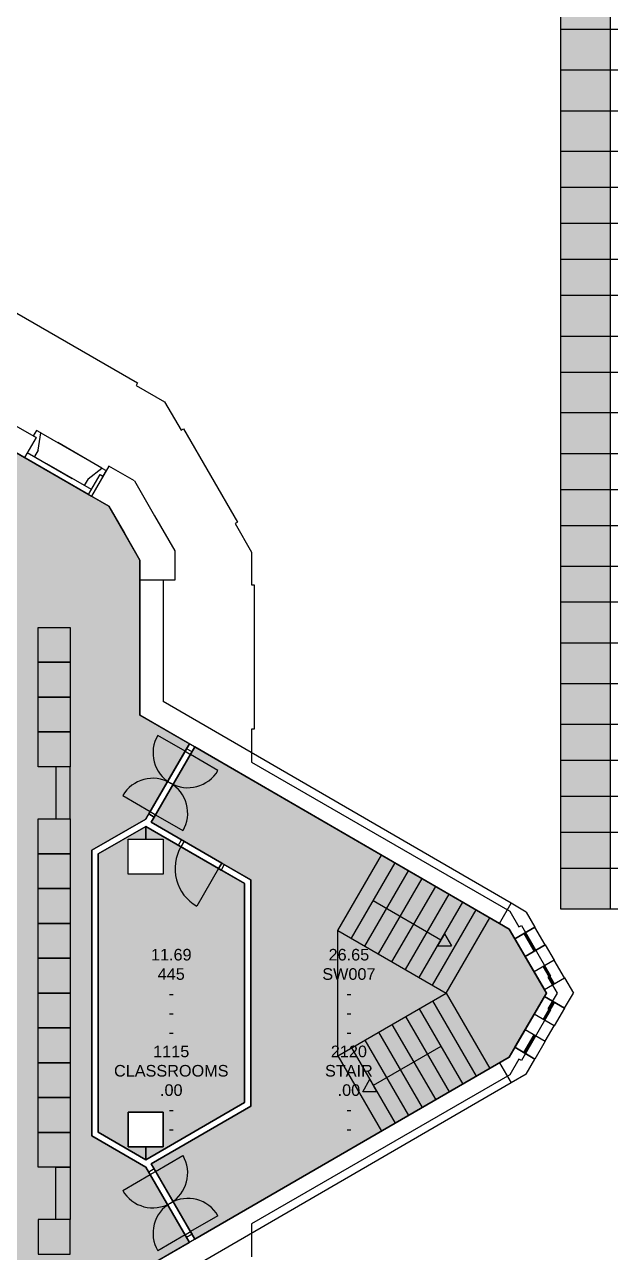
# Model space of a CAD drawing. Header units: inches. Extents: x 613227 to 772276, y -183327 to -97364.
# Drawn here: x 732627 to 742716, y -138497 to -117337 of the extents above; entities that cross this region are included whole.
import ezdxf

# ---------------------------------------------------------------- set-up
doc = ezdxf.new("R2010")
doc.units = ezdxf.units.IN
doc.header["$MEASUREMENT"] = 0
for name, color, linetype in [('DR', 8, 'Continuous'), ('GROS$', 1, 'Continuous'), ('HL-TMP', 7, 'Continuous'), ('RM$', 5, 'Continuous'), ('RM$TXT', 5, 'Continuous'), ('SHOPFITTING', 4, 'Continuous'), ('WA_EXT', 7, 'Continuous'), ('WN', 4, 'Continuous')]:
    doc.layers.add(name, color=color, linetype=linetype)
doc.styles.get("Standard").update_dxf_attribs({"font": 'arial.ttf'})

# ---------------------------------------------------------------- blocks, each defined once
blk = doc.blocks.new('*T4')
at = {"layer": 'HL-TMP', "color": 0, "linetype": 'ByBlock', "lineweight": -2, "transparency": 16777216}
for p, q in [((0, 0), (30419, 0)), ((0, 0), (0, -25967)), ((30419, 0), (30419, -25967)), ((0, -711), (30419, -711)), ((853, -711), (853, -25967)), ((5425, -711), (5425, -25967)), ((9083, -711), (9083, -25967)), ((21885, -711), (21885, -25967)), ((26152, -711), (26152, -25967)), ((0, -1416), (30419, -1416)), ((0, -2115), (30419, -2115)), ((0, -2735), (30419, -2735)), ((0, -3355), (30419, -3355)), ((0, -4055), (30419, -4055)), ((0, -4675), (30419, -4675)), ((0, -5295), (30419, -5295)), ((0, -5994), (30419, -5994)), ((0, -6689), (30419, -6689)), ((0, -7388), (30419, -7388)), ((0, -8088), (30419, -8088)), ((0, -8782), (30419, -8782)), ((0, -9402), (30419, -9402)), ((0, -10106), (30419, -10106)), ((0, -10811), (30419, -10811)), ((0, -11510), (30419, -11510)), ((0, -12214), (30419, -12214)), ((0, -12914), (30419, -12914)), ((0, -13534), (30419, -13534)), ((0, -14154), (30419, -14154)), ((0, -14774), (30419, -14774)), ((0, -15394), (30419, -15394)), ((0, -16098), (30419, -16098)), ((0, -16718), (30419, -16718)), ((0, -17418), (30419, -17418)), ((0, -18122), (30419, -18122)), ((0, -18742), (30419, -18742)), ((0, -19362), (30419, -19362)), ((0, -20061), (30419, -20061)), ((0, -20678), (30419, -20678)), ((0, -21382), (30419, -21382)), ((0, -22086), (30419, -22086)), ((0, -22786), (30419, -22786)), ((0, -23406), (30419, -23406)), ((0, -24026), (30419, -24026)), ((0, -24646), (30419, -24646)), ((0, -25268), (30419, -25268)), ((0, -25967), (30419, -25967))]:
    blk.add_line(p, q, dxfattribs=at)
at = {"layer": 'HL-TMP', "color": 251, "true_color": 0x666666, "transparency": 16777216}
for points in [[(0, -1416), (0, -2115), (853, -1416), (853, -2115)], [(0, -20678), (0, -21382), (853, -20678), (853, -21382)], [(0, -21382), (0, -22086), (853, -21382), (853, -22086)], [(0, -22086), (0, -22786), (853, -22086), (853, -22786)]]:
    blk.add_solid(points, dxfattribs=at)
at = {"layer": 'HL-TMP', "color": 213, "true_color": 0xcc66ec, "transparency": 16777216}
blk.add_solid([(0, -2115), (0, -2735), (853, -2115), (853, -2735)], dxfattribs=at)
at = {"layer": 'HL-TMP', "color": 71, "true_color": 0xccff99, "transparency": 16777216}
blk.add_solid([(0, -2735), (0, -3355), (853, -2735), (853, -3355)], dxfattribs=at)
at = {"layer": 'HL-TMP', "color": 2, "true_color": 0xffff00, "transparency": 16777216}
blk.add_solid([(0, -3355), (0, -4055), (853, -3355), (853, -4055)], dxfattribs=at)
at = {"layer": 'HL-TMP', "color": 7, "transparency": 16777216}
for points in [[(0, -4055), (0, -4675), (853, -4055), (853, -4675)], [(0, -14774), (0, -15394), (853, -14774), (853, -15394)], [(0, -15394), (0, -16098), (853, -15394), (853, -16098)], [(0, -16098), (0, -16718), (853, -16098), (853, -16718)], [(0, -16718), (0, -17418), (853, -16718), (853, -17418)], [(0, -25268), (0, -25967), (853, -25268), (853, -25967)]]:
    blk.add_solid(points, dxfattribs=at)
at = {"layer": 'HL-TMP', "color": 40, "true_color": 0xffcc00, "transparency": 16777216}
blk.add_solid([(0, -4675), (0, -5295), (853, -4675), (853, -5295)], dxfattribs=at)
at = {"layer": 'HL-TMP', "color": 15, "true_color": 0x993340, "transparency": 16777216}
blk.add_solid([(0, -5295), (0, -5994), (853, -5295), (853, -5994)], dxfattribs=at)
at = {"layer": 'HL-TMP', "color": 230, "true_color": 0xff3366, "transparency": 16777216}
blk.add_solid([(0, -5994), (0, -6689), (853, -5994), (853, -6689)], dxfattribs=at)
at = {"layer": 'HL-TMP', "color": 53, "true_color": 0xcccc66, "transparency": 16777216}
blk.add_solid([(0, -6689), (0, -7388), (853, -6689), (853, -7388)], dxfattribs=at)
at = {"layer": 'HL-TMP', "color": 25, "true_color": 0x996633, "transparency": 16777216}
blk.add_solid([(0, -7388), (0, -8088), (853, -7388), (853, -8088)], dxfattribs=at)
at = {"layer": 'HL-TMP', "color": 30, "true_color": 0xff9900, "transparency": 16777216}
blk.add_solid([(0, -8088), (0, -8782), (853, -8088), (853, -8782)], dxfattribs=at)
at = {"layer": 'HL-TMP', "color": 112, "true_color": 0x00cc66, "transparency": 16777216}
blk.add_solid([(0, -8782), (0, -9402), (853, -8782), (853, -9402)], dxfattribs=at)
at = {"layer": 'HL-TMP', "color": 30, "true_color": 0xff6633, "transparency": 16777216}
blk.add_solid([(0, -9402), (0, -10106), (853, -9402), (853, -10106)], dxfattribs=at)
at = {"layer": 'HL-TMP', "color": 4, "true_color": 0x00fffc, "transparency": 16777216}
blk.add_solid([(0, -10106), (0, -10811), (853, -10106), (853, -10811)], dxfattribs=at)
at = {"layer": 'HL-TMP', "color": 52, "true_color": 0xcccc20, "transparency": 16777216}
blk.add_solid([(0, -10811), (0, -11510), (853, -10811), (853, -11510)], dxfattribs=at)
at = {"layer": 'HL-TMP', "color": 223, "true_color": 0xcc33b9, "transparency": 16777216}
blk.add_solid([(0, -11510), (0, -12214), (853, -11510), (853, -12214)], dxfattribs=at)
at = {"layer": 'HL-TMP', "color": 13, "true_color": 0xcc6663, "transparency": 16777216}
blk.add_solid([(0, -12214), (0, -12914), (853, -12214), (853, -12914)], dxfattribs=at)
at = {"layer": 'HL-TMP', "color": 233, "true_color": 0xcc66a3, "transparency": 16777216}
blk.add_solid([(0, -12914), (0, -13534), (853, -12914), (853, -13534)], dxfattribs=at)
at = {"layer": 'HL-TMP', "color": 243, "true_color": 0xcc6673, "transparency": 16777216}
blk.add_solid([(0, -13534), (0, -14154), (853, -13534), (853, -14154)], dxfattribs=at)
at = {"layer": 'HL-TMP', "color": 73, "true_color": 0x99cd66, "transparency": 16777216}
blk.add_solid([(0, -14154), (0, -14774), (853, -14154), (853, -14774)], dxfattribs=at)
at = {"layer": 'HL-TMP', "color": 253, "true_color": 0x99cea6, "transparency": 16777216}
blk.add_solid([(0, -17418), (0, -18122), (853, -17418), (853, -18122)], dxfattribs=at)
at = {"layer": 'HL-TMP', "color": 151, "true_color": 0x99cee6, "transparency": 16777216}
blk.add_solid([(0, -18122), (0, -18742), (853, -18122), (853, -18742)], dxfattribs=at)
at = {"layer": 'HL-TMP', "color": 140, "true_color": 0x00ccff, "transparency": 16777216}
blk.add_solid([(0, -18742), (0, -19362), (853, -18742), (853, -19362)], dxfattribs=at)
at = {"layer": 'HL-TMP', "color": 250, "true_color": 0x333333, "transparency": 16777216}
blk.add_solid([(0, -19362), (0, -20061), (853, -19362), (853, -20061)], dxfattribs=at)
at = {"layer": 'HL-TMP', "color": 254, "true_color": 0xcccccc, "transparency": 16777216}
blk.add_solid([(0, -20061), (0, -20678), (853, -20061), (853, -20678)], dxfattribs=at)
at = {"layer": 'HL-TMP', "color": 226, "true_color": 0x670359, "transparency": 16777216}
blk.add_solid([(0, -22786), (0, -23406), (853, -22786), (853, -23406)], dxfattribs=at)
at = {"layer": 'HL-TMP', "color": 93, "true_color": 0x66cd4f, "transparency": 16777216}
blk.add_solid([(0, -23406), (0, -24026), (853, -23406), (853, -24026)], dxfattribs=at)
at = {"layer": 'HL-TMP', "color": 93, "true_color": 0x66cf4f, "transparency": 16777216}
blk.add_solid([(0, -24026), (0, -24646), (853, -24026), (853, -24646)], dxfattribs=at)
at = {"layer": 'HL-TMP', "color": 133, "true_color": 0x66cfcf, "transparency": 16777216}
blk.add_solid([(0, -24646), (0, -25268), (853, -24646), (853, -25268)], dxfattribs=at)
at = {"layer": 'HL-TMP', "color": 0, "transparency": 16777216}
for s, insert, char_height, width, attachment_point in [('Legend', (15210, -356), 304.8, 30418.92, 5), ('Room Category', (3139, -1063), 304.8, 3962.4, 5), ('Room Type', (7254, -1063), 304.8, 3048, 5), ('Description', (15484, -1063), 304.8, 12192, 5), ('Count', (24018, -1063), 304.8, 3657.6, 5), ('Room Area m²', (28285, -1063), 304.8, 3657.6, 5), ('1050', (1158, -1765), 304.8, 3962.4, 4), ('INACTIVE', (5730, -1765), 304.8, 3048, 4), ('Inactive Space', (9388, -1765), 304.8, 12192, 4), ('2', (25847, -1765), 305, 3657.6, 6), ('26.19', (30114, -1765), 304.8, 3657.6, 6), ('1110', (1158, -2425), 304.8, 3962.4, 4), ('LECTURE', (5730, -2425), 304.8, 3048, 4), ('Lecture Hall', (9388, -2425), 304.8, 12192, 4), ('1', (25847, -2425), 305, 3657.6, 6), ('308.70', (30114, -2425), 304.8, 3657.6, 6), ('1115', (1158, -3045), 304.8, 3962.4, 4), ('CLASSROOMS', (5730, -3045), 304.8, 3048, 4), ('Classroom Service', (9388, -3045), 304.8, 12192, 4), ('2', (25847, -3045), 305, 3657.6, 6), ('19.15', (30114, -3045), 304.8, 3657.6, 6), ('1310', (1158, -3705), 304.8, 3962.4, 4), ('OFFICE', (5730, -3705), 304.8, 3048, 4), ('Office Space', (9388, -3705), 304.8, 12192, 4), ('53', (25847, -3705), 304.8, 3657.6, 6), ('1,028.33', (30114, -3705), 304.8, 3657.6, 6), ('1310', (1158, -4365), 304.8, 3962.4, 4), ('PG OFFICE', (5730, -4365), 304.8, 3048, 4), ('POST GRADUATE OFFICE', (9388, -4365), 304.8, 12192, 4), ('2', (25847, -4365), 305, 3657.6, 6), ('43.62', (30114, -4365), 304.8, 3657.6, 6), ('1315', (1158, -4985), 304.8, 3962.4, 4), ('BD ROOM', (5730, -4985), 304.8, 3048, 4), ('Boardroom', (9388, -4985), 304.8, 12192, 4), ('5', (25847, -4985), 305, 3657.6, 6), ('123.22', (30114, -4985), 304.8, 3657.6, 6), ('1315', (1158, -5645), 304.8, 3962.4, 4), ('FILING', (5730, -5645), 304.8, 3048, 4), ('Filing Room', (9388, -5645), 304.8, 12192, 4), ('3', (25847, -5645), 305, 3657.6, 6), ('67.49', (30114, -5645), 304.8, 3657.6, 6), ('Departmental Kitchens', (9388, -6342), 304.8, 12192, 4), ('1315', (1158, -6342), 304.8, 3962.4, 4), ('KITCHEN', (5730, -6342), 304.8, 3048, 4), ('7', (25847, -6342), 305, 3657.6, 6), ('108.74', (30114, -6342), 304.8, 3657.6, 6), ('1315', (1158, -7038), 304.8, 3962.4, 4), ('MEETING RM', (5730, -7038), 304.8, 3048, 4), ('Meeting Room', (9388, -7038), 304.8, 12192, 4), ('1', (25847, -7038), 305, 3657.6, 6), ('13.23', (30114, -7038), 304.8, 3657.6, 6), ('1315', (1158, -7738), 304.8, 3962.4, 4), ('OFFICESERV', (5730, -7738), 304.8, 3048, 4), ('Office Service Space', (9388, -7738), 304.8, 12192, 4), ('1', (25847, -7738), 305, 3657.6, 6), ('4.88', (30114, -7738), 304.8, 3657.6, 6), ('Reception Areas', (9388, -8435), 304.8, 12192, 4), ('1315', (1158, -8435), 304.8, 3962.4, 4), ('RECEPTION', (5730, -8435), 304.8, 3048, 4), ('3', (25847, -8435), 305, 3657.6, 6), ('127.62', (30114, -8435), 304.8, 3657.6, 6), ('1315', (1158, -9092), 304.8, 3962.4, 4), ('STAFFRM', (5730, -9092), 304.8, 3048, 4), ('Staff Room', (9388, -9092), 304.8, 12192, 4), ('1', (25847, -9092), 305, 3657.6, 6), ('13.21', (30114, -9092), 304.8, 3657.6, 6), ('1315', (1158, -9754), 304.8, 3962.4, 4), ('STORAGE', (5730, -9754), 304.8, 3048, 4), ('Departmental Storage', (9388, -9754), 304.8, 12192, 4), ('8', (25847, -9754), 305, 3657.6, 6), ('82.37', (30114, -9754), 304.8, 3657.6, 6), ('1590', (1158, -10458), 304.8, 3962.4, 4), ('OTHER', (5730, -10458), 304.8, 3048, 4), ('Other (All Purpose) Areas', (9388, -10458), 304.8, 12192, 4), ('1', (25847, -10458), 305, 3657.6, 6), ('81.59', (30114, -10458), 304.8, 3657.6, 6), ('1630', (1158, -11160), 304.8, 3962.4, 4), ('FOODFAC', (5730, -11160), 304.8, 3048, 4), ('Food Facilitiy Areas', (9388, -11160), 304.8, 12192, 4), ('117.32', (30114, -11160), 304.8, 3657.6, 6), ('1', (25847, -11160), 305, 3657.6, 6), ('1635', (1158, -11862), 304.8, 3962.4, 4), ('FOODSERV', (5730, -11862), 304.8, 3048, 4), ('Food Facalty Service Areas', (9388, -11862), 304.8, 12192, 4), ('3', (25847, -11862), 305, 3657.6, 6), ('29.75', (30114, -11862), 304.8, 3657.6, 6), ('1710', (1158, -12564), 304.8, 3962.4, 4), ('CENTCOMP', (5730, -12564), 304.8, 3048, 4), ('Central Computer Areas', (9388, -12564), 304.8, 12192, 4), ('6', (25847, -12564), 305, 3657.6, 6), ('60.51', (30114, -12564), 304.8, 3657.6, 6), ('1710', (1158, -13224), 304.8, 3962.4, 4), ('NETWORK', (5730, -13224), 304.8, 3048, 4), ('Network Room', (9388, -13224), 304.8, 12192, 4), ('1', (25847, -13224), 305, 3657.6, 6), ('26.88', (30114, -13224), 304.8, 3657.6, 6), ('1919', (1158, -13844), 304.8, 3962.4, 4), ('DISABLED', (5730, -13844), 304.8, 3048, 4), ('Disabled Ablutions', (9388, -13844), 304.8, 12192, 4), ('1', (25847, -13844), 305, 3657.6, 6), ('3.32', (30114, -13844), 304.8, 3657.6, 6), ('2110', (1158, -14464), 304.8, 3962.4, 4), ('DUCT', (5730, -14464), 304.8, 3048, 4), ('Service Duct', (9388, -14464), 304.8, 12192, 4), ('3', (25847, -14464), 305, 3657.6, 6), ('4.99', (30114, -14464), 304.8, 3657.6, 6), ('2110', (1158, -15084), 304.8, 3962.4, 4), ('GENTS WC', (5730, -15084), 304.8, 3048, 4), ('Gents Toilet', (9388, -15084), 304.8, 12192, 4), ('6', (25847, -15084), 305, 3657.6, 6), ('7.32', (30114, -15084), 304.8, 3657.6, 6), ('2110', (1158, -15746), 304.8, 3962.4, 4), ('GENTSLOBBY', (5730, -15746), 304.8, 3048, 4), ('Gents Toilet Lobby', (9388, -15746), 304.8, 12192, 4), ('3', (25847, -15746), 305, 3657.6, 6), ('20.76', (30114, -15746), 304.8, 3657.6, 6), ('2110', (1158, -16408), 304.8, 3962.4, 4), ('LADIES WC', (5730, -16408), 304.8, 3048, 4), ('Ladies Toilet', (9388, -16408), 304.8, 12192, 4), ('8', (25847, -16408), 305, 3657.6, 6), ('9.68', (30114, -16408), 304.8, 3657.6, 6), ('2110', (1158, -17068), 304.8, 3962.4, 4), ('LADY LOBBY', (5730, -17068), 304.8, 3048, 4), ('Ladies Toilet Lobby', (9388, -17068), 304.8, 12192, 4), ('4', (25847, -17068), 305, 3657.6, 6), ('32.92', (30114, -17068), 304.8, 3657.6, 6), ('2110', (1158, -17770), 304.8, 3962.4, 4), ('STORE', (5730, -17770), 304.8, 3048, 4), ('Storage Space', (9388, -17770), 304.8, 12192, 4), ('13', (25847, -17770), 304.8, 3657.6, 6), ('34.43', (30114, -17770), 304.8, 3657.6, 6), ('2110', (1158, -18432), 304.8, 3962.4, 4), ('TOILET', (5730, -18432), 304.8, 3048, 4), ('All Toilet Areas', (9388, -18432), 304.8, 12192, 4), ('1', (25847, -18432), 305, 3657.6, 6), ('4.91', (30114, -18432), 304.8, 3657.6, 6), ('2110', (1158, -19052), 304.8, 3962.4, 4), ('UNISEX WC', (5730, -19052), 304.8, 3048, 4), ('Unisex Toilet', (9388, -19052), 304.8, 12192, 4), ('1', (25847, -19052), 305, 3657.6, 6), ('5.43', (30114, -19052), 304.8, 3657.6, 6), ('2120', (1158, -19712), 304.8, 3962.4, 4), ('FOYER', (5730, -19712), 304.8, 3048, 4), ('Foyer Entrance Hallway', (9388, -19712), 304.8, 12192, 4), ('13', (25847, -19712), 304.8, 3657.6, 6), ('3,063.44', (30114, -19712), 304.8, 3657.6, 6), ('2120', (1158, -20370), 304.8, 3962.4, 4), ('LIFT', (5730, -20370), 304.8, 3048, 4), ('Elevator Areas', (9388, -20370), 304.8, 12192, 4), ('10', (25847, -20370), 304.8, 3657.6, 6), ('73.61', (30114, -20370), 304.8, 3657.6, 6), ('2120', (1158, -21030), 304.8, 3962.4, 4), ('LOBBY', (5730, -21030), 304.8, 3048, 4), ('Lobby/Waiting Area', (9388, -21030), 304.8, 12192, 4), ('3', (25847, -21030), 305, 3657.6, 6), ('160.03', (30114, -21030), 304.8, 3657.6, 6), ('2120', (1158, -21734), 304.8, 3962.4, 4), ('PASSAGE', (5730, -21734), 304.8, 3048, 4), ('Primary Circulation', (9388, -21734), 304.8, 12192, 4), ('23', (25847, -21734), 304.8, 3657.6, 6), ('989.87', (30114, -21734), 304.8, 3657.6, 6), ('2120', (1158, -22436), 304.8, 3962.4, 4), ('STAIR', (5730, -22436), 304.8, 3048, 4), ('All Staircases - General Use, Escape ect', (9388, -22436), 304.8, 12192, 4), ('9', (25847, -22436), 305, 3657.6, 6), ('179.46', (30114, -22436), 304.8, 3657.6, 6), ('2120', (1158, -23096), 304.8, 3962.4, 4), ('YARD', (5730, -23096), 304.8, 3048, 4), ('Court Yard Areas', (9388, -23096), 304.8, 12192, 4), ('1', (25847, -23096), 305, 3657.6, 6), ('184.73', (30114, -23096), 304.8, 3657.6, 6), ('2130', (1158, -23716), 304.8, 3962.4, 4), ('DUCT', (5730, -23716), 304.8, 3048, 4), ('Duct Areas', (9388, -23716), 304.8, 12192, 4), ('7', (25847, -23716), 305, 3657.6, 6), ('12.77', (30114, -23716), 304.8, 3657.6, 6), ('2130', (1158, -24336), 304.8, 3962.4, 4), ('UNKNOWN', (5730, -24336), 304.8, 3048, 4), ('Unknown', (9388, -24336), 304.8, 12192, 4), ('3', (25847, -24336), 305, 3657.6, 6), ('4.46', (30114, -24336), 304.8, 3657.6, 6), ('2130', (1158, -24957), 304.8, 3962.4, 4), ('VOID', (5730, -24957), 304.8, 3048, 4), ('Void & Volume Areas', (9388, -24957), 304.8, 12192, 4), ('10', (25847, -24957), 304.8, 3657.6, 6), ('64.06', (30114, -24957), 304.8, 3657.6, 6), ('Unassigned', (1158, -25618), 304.8, 3962.4, 4), ('Unassigned', (5730, -25618), 304.8, 3048, 4), ('Unassigned', (9388, -25618), 304.8, 12192, 4), ('0', (25847, -25618), 305, 3657.6, 6), ('.00', (30114, -25618), 304.8, 3657.6, 6)]:
    blk.add_mtext(s, dxfattribs=dict(at, insert=insert, char_height=char_height, width=width, attachment_point=attachment_point))

msp = doc.modelspace()

# ---------------------------------------------------------------- hatches: boundary and pattern name
at = {"layer": 'HL-TMP', "true_color": 0x666666}
h = msp.add_hatch(color=251, dxfattribs=at)
h.paths.add_polyline_path([(618953, -159572), (614613, -159572), (614613, -159727), (614413, -159727), (614413, -162327), (618953, -162327)], flags=0)
h.paths.add_polyline_path([(618953, -163042), (618953, -162437), (614613, -162437), (614613, -162727), (614413, -162727), (614413, -165327), (614613, -165327), (614613, -165477), (618953, -165477)], flags=0)
h.paths.add_polyline_path([(656583, -169237), (653423, -169237), (653423, -175182), (656583, -175182)], flags=0)
h.paths.add_polyline_path([(668203, -169237), (665043, -169237), (665043, -175167), (668203, -175167)], flags=0)
h.paths.add_polyline_path([(693613, -162727), (693588, -162727), (692013, -162727), (686513, -162727), (686513, -164709), (686679, -165109), (687481, -165911), (687881, -166077), (692246, -166077), (692646, -165911), (693448, -165109), (693613, -164709)], flags=0)
h.paths.add_polyline_path([(693613, -128844), (693448, -128444), (692646, -127642), (692246, -127477), (687881, -127477), (687481, -127642), (686679, -128444), (686513, -128844), (686513, -130827), (688113, -130827), (693613, -130827)], flags=0)
h.paths.add_polyline_path([(635113, -128844), (634948, -128444), (634146, -127642), (633746, -127477), (629381, -127477), (628981, -127642), (628179, -128444), (628013, -128844), (628013, -131227), (629613, -131227), (629613, -130827), (635113, -130827)], flags=0)
h.paths.add_polyline_path([(635113, -162727), (628013, -162727), (628013, -164709), (628179, -165109), (628981, -165911), (629381, -166077), (633746, -166077), (634146, -165911), (634948, -165109), (635113, -164709)], flags=0)
h.paths.add_polyline_path([(740972, -132923), (735561, -129785), (734859, -130996), (734809, -131083), (736023, -131787), (736523, -132077), (736523, -135976), (734809, -136970), (735561, -138268), (740972, -135130), (741615, -134027)], flags=0)
h.paths.add_polyline_path([(658824, -136477), (654813, -137161), (654813, -140092), (659213, -140842), (659213, -139444), (656263, -138941), (656263, -138312), (659056, -137836)], flags=0)
h.paths.add_polyline_path([(666813, -137161), (662413, -136411), (662413, -137810), (665363, -138312), (665363, -138941), (662571, -139417), (662803, -140776), (666813, -140092)], flags=0)
h.paths.add_polyline_path([(640413, -141482), (644138, -141482), (644138, -141572), (644166, -141572), (644166, -144572), (646907, -144572), (646913, -144572), (646913, -144727), (647168, -144727), (647168, -147327), (646913, -147327), (646913, -147727), (647168, -147727), (647168, -150327), (646913, -150327), (646913, -150727), (647168, -150727), (647168, -153327), (646913, -153327), (646913, -153727), (647168, -153727), (647168, -156327), (646913, -156327), (646913, -156727), (647168, -156727), (647168, -159327), (646913, -159327), (646913, -159505), (642568, -159505), (642568, -159482), (640413, -159482)], flags=0)
h.paths.add_polyline_path([(674403, -125327), (674013, -125327), (674013, -124727), (674403, -124727), (674403, -122957), (670488, -122957), (670488, -131117), (674113, -131117), (674113, -130627), (674403, -130627)], flags=0)
h.paths.add_polyline_path([(662163, -169237), (659463, -169237), (659463, -171467), (659463, -174067), (659463, -175362), (662163, -175362), (662163, -172667)], flags=0)
h.paths.add_polyline_path([(680278, -118618), (680278, -117552), (680278, -116512), (680163, -116512), (679078, -116512), (679078, -120468), (680278, -120468)], flags=0)
h.paths.add_polyline_path([(696853, -126582), (695613, -126582), (695613, -126727), (695314, -126727), (695314, -129327), (695613, -129327), (695613, -129727), (695368, -129727), (695368, -130827), (695613, -130827), (695613, -131117), (698403, -131117), (698403, -129007), (696853, -129007)], flags=0)
h.paths.add_polyline_path([(626288, -131227), (623013, -131227), (621563, -131227), (621563, -130277), (621563, -129174), (621563, -127903), (621563, -124892), (621563, -121892), (621563, -118892), (621563, -117472), (621613, -117472), (621613, -112892), (621613, -109042), (621613, -107082), (619013, -107082), (619013, -107377), (619013, -109892), (619013, -117472), (619063, -117472), (619063, -130857), (619063, -131082), (614413, -131082), (614413, -132327), (614613, -132327), (614613, -135327), (626288, -135327)], flags=0)
h.paths.add_polyline_path([(635288, -131227), (635113, -131227), (629613, -131227), (628013, -131227), (627613, -131227), (626338, -131227), (626338, -135327), (626613, -135327), (626613, -135677), (627613, -135677), (627613, -135327), (628013, -135327), (628013, -135617), (631263, -135617), (631263, -135327), (631863, -135327), (631863, -135617), (632475, -135617), (635113, -135617), (635113, -135327), (635288, -135327)], flags=0)
h.paths.add_polyline_path([(686288, -131227), (686113, -131227), (685013, -131227), (680278, -131227), (680278, -131227), (679078, -131227), (672063, -131227), (663758, -131227), (657868, -131227), (654868, -131227), (647113, -131227), (647113, -125327), (647013, -125327), (647013, -124727), (647113, -124727), (647113, -119327), (647013, -119327), (647013, -118727), (647113, -118727), (647113, -114727), (638513, -114727), (638513, -116112), (637413, -116112), (637013, -116112), (637013, -131227), (636613, -131227), (635513, -131227), (635338, -131227), (635338, -135327), (637213, -135327), (637213, -135425), (644984, -135425), (644984, -141482), (645438, -141482), (645438, -141572), (644256, -141572), (644256, -144392), (644256, -144482), (646913, -144482), (646913, -144327), (647513, -144327), (647513, -141727), (646913, -141727), (646913, -141327), (647513, -141327), (647513, -138727), (646913, -138727), (646913, -138327), (647513, -138327), (647513, -135727), (646913, -135727), (646913, -135327), (647113, -135327), (647113, -135127), (647513, -135127), (647513, -135727), (650113, -135727), (650113, -135127), (650513, -135127), (650513, -135727), (653113, -135727), (653113, -135127), (653513, -135127), (653513, -135377), (653691, -135377), (653841, -135612), (655784, -135612), (655934, -135377), (656113, -135377), (656113, -135127), (656513, -135127), (656513, -135377), (656691, -135377), (656841, -135612), (658784, -135612), (658934, -135377), (659113, -135377), (659113, -135127), (659513, -135127), (662113, -135127), (662513, -135127), (662513, -135377), (662693, -135377), (662843, -135612), (664786, -135612), (664936, -135377), (665113, -135377), (665113, -135127), (665513, -135127), (665513, -135377), (665693, -135377), (665843, -135612), (667786, -135612), (667936, -135377), (668113, -135377), (668113, -135127), (674113, -135127), (674513, -135127), (674513, -135327), (674713, -135327), (674713, -138472), (677373, -138472), (678218, -138472), (678218, -135327), (686288, -135327)], flags=0)
h.paths.add_polyline_path([(680278, -120751), (680278, -120558), (679078, -120558), (679078, -120577), (678478, -120577), (678478, -124077), (679078, -124077), (679078, -128624), (679078, -128624), (679078, -131227), (680278, -131227), (680278, -130627), (680278, -124852)], flags=0)
h.paths.add_polyline_path([(707258, -132727), (707013, -132727), (707013, -132582), (702513, -132582), (702513, -131227), (700013, -131227), (699903, -131227), (695613, -131227), (695013, -131227), (693613, -131227), (692013, -131227), (688113, -131227), (686338, -131227), (686338, -135327), (686513, -135327), (686513, -135617), (689763, -135617), (689763, -135327), (690363, -135327), (690363, -135617), (692575, -135617), (693613, -135617), (693613, -135327), (694013, -135327), (694013, -135472), (695013, -135472), (695013, -135327), (700013, -135327), (705313, -135327), (707013, -135327), (707013, -134877), (707258, -134877)], flags=0)
h.paths.add_polyline_path([(702513, -109892), (702513, -107082), (702066, -107082), (700013, -107082), (700013, -108692), (700013, -111692), (700013, -114692), (700013, -117692), (700013, -127053), (700013, -128324), (700013, -129827), (700013, -131117), (702513, -131117), (702513, -130892), (702513, -127892), (702513, -124892), (702513, -121892), (702513, -115892), (702513, -112892)], flags=0)
h.paths.add_polyline_path([(718928, -129981), (718928, -129931), (717566, -129931), (717566, -129981), (717566, -131431), (718928, -131431)], flags=0)
h.paths.add_polyline_path([(718928, -136623), (717566, -136623), (717566, -136673), (717566, -138123), (718928, -138123)], flags=0)
h.paths.add_polyline_path([(702513, -160892), (702513, -142892), (702513, -139862), (702513, -135437), (700013, -135437), (700013, -135962), (700013, -138662), (700013, -144692), (700013, -150692), (700013, -153692), (700013, -156692), (700013, -159727), (694013, -159727), (693878, -159727), (693878, -159799), (693878, -162247), (693878, -162327), (694013, -162327), (700013, -162327), (700013, -166120), (700013, -171472), (700838, -171472), (702513, -171472)], flags=0)
h.paths.add_polyline_path([(684613, -162377), (683693, -162377), (683693, -162747), (683513, -162747), (683513, -162927), (683333, -162927), (683333, -163747), (684613, -163747)], flags=0)
h.paths.add_polyline_path([(678943, -168277), (677963, -168277), (677963, -169112), (678943, -169112)], flags=0)
h.paths.add_polyline_path([(635288, -159727), (635113, -159727), (635113, -159727), (635113, -159727), (633348, -159727), (632731, -159109), (631596, -159109), (631596, -159109), (630396, -159109), (629778, -159727), (629005, -159727), (628143, -159727), (626338, -159727), (626338, -162327), (626663, -162327), (626663, -162327), (628013, -162327), (635288, -162327)], flags=0)
h.paths.add_polyline_path([(627793, -156609), (626613, -156609), (626613, -156727), (626538, -156727), (626538, -158142), (626538, -159327), (627793, -159327)], flags=0)
h.paths.add_polyline_path([(621673, -143201), (621673, -141002), (619043, -141002), (619043, -143560), (619043, -146426), (619043, -148912), (619043, -150597), (619043, -153419), (619553, -153419), (619553, -156077), (619553, -159514), (621673, -159514), (621673, -159482), (621673, -156417), (623127, -156417), (623127, -155517), (622906, -155517), (621673, -155517), (621673, -151520)], flags=0)
h.paths.add_polyline_path([(666535, -176379), (665423, -176379), (665423, -177482), (666534, -177482)], flags=0)
h.paths.add_polyline_path([(693693, -159727), (693588, -159727), (693588, -159552), (691958, -159552), (691958, -159727), (691848, -159727), (691467, -159323), (691155, -158993), (691073, -158907), (689173, -158907), (689053, -158907), (688660, -159323), (688278, -159727), (688168, -159727), (688168, -159552), (686538, -159552), (686538, -159727), (686378, -159727), (686378, -162327), (686538, -162327), (692013, -162327), (692013, -162727), (693588, -162727), (693588, -162327), (693693, -162327)], flags=0)
h.paths.add_polyline_path([(704413, -98927), (704213, -98927), (704213, -97977), (700013, -97977), (700013, -106972), (702066, -106972), (702613, -106972), (702613, -106677), (703013, -106677), (703013, -106977), (704163, -106977), (704163, -106027), (704363, -106027), (704363, -105027), (704213, -105027), (704213, -104427), (704363, -104427), (704363, -100527), (704213, -100527), (704213, -100271), (701692, -100271), (701692, -101804), (702629, -101804), (702629, -101834), (702629, -105027), (701667, -105027), (701667, -100693), (701668, -100246), (704213, -100246), (704213, -99927), (704413, -99927)], flags=0)
h.paths.add_polyline_path([(684413, -145862), (683328, -145862), (683328, -146795), (683328, -146832), (684413, -146832)], flags=0)
h.paths.add_polyline_path([(624323, -155517), (623217, -155517), (623217, -156417), (624323, -156417)], flags=0)
h.paths.add_polyline_path([(659258, -175402), (656803, -175402), (656803, -177067), (656803, -177517), (657653, -177517), (659258, -177517)], flags=0)
h.paths.add_polyline_path([(636713, -153727), (636613, -153727), (636613, -153609), (635333, -153609), (635333, -154629), (635375, -154671), (635375, -155023), (635333, -155023), (635333, -156444), (635973, -156444), (636613, -156444), (636613, -156327), (636713, -156327)], flags=0)
at = {"layer": 'HL-TMP', "true_color": 0xcc66ec}
msp.add_hatch(color=213, dxfattribs=at).paths.add_polyline_path([(733783, -131567), (734713, -131028), (734764, -130941), (735416, -129817), (735466, -129730), (734613, -129236), (734613, -126566), (734078, -125639), (733728, -125436), (725063, -120433), (719698, -129727), (719038, -129727), (719038, -129981), (719038, -131737), (718338, -131737), (718338, -133419), (718338, -136317), (719038, -136317), (719038, -138327), (719698, -138327), (725063, -147620), (725370, -147442), (734078, -142414), (734613, -141488), (734613, -138817), (735466, -138323), (734713, -137025), (733783, -136486)], flags=16)
at = {"layer": 'HL-TMP', "true_color": 0xccff99}
h = msp.add_hatch(color=71, dxfattribs=at)
h.paths.add_polyline_path([(736413, -132141), (735968, -131882), (734713, -131155), (734713, -131377), (735013, -131377), (735013, -131977), (734413, -131977), (734413, -131377), (734713, -131377), (734713, -131155), (733893, -131630), (733893, -136423), (734713, -136898), (734713, -136677), (734413, -136677), (734413, -136077), (735013, -136077), (735013, -136677), (734713, -136677), (734713, -136898), (736413, -135912)], flags=0)
h.paths.add_polyline_path([(718228, -131737), (717595, -131737), (716423, -132419), (716423, -135634), (717595, -136317), (718228, -136317), (718228, -133419)], flags=0)

# ---------------------------------------------------------------- linework, layer by layer
at = {"layer": 'DR', "linetype": 'Continuous'}
for p, q in [((735391, -129860), (734919, -129587)), ((735391, -129860), (734919, -129587)), ((735957, -130189), (735486, -129915)), ((735957, -130189), (735486, -129915)), ((734317, -130625), (734789, -130898)), ((734317, -130625), (734789, -130898)), ((734884, -130953), (735355, -131227)), ((734884, -130953), (735355, -131227)), ((735968, -131882), (735592, -132531)), ((734884, -137100), (735355, -136827)), ((734884, -137100), (735355, -136827)), ((734317, -137429), (734789, -137155)), ((734317, -137429), (734789, -137155)), ((735957, -137865), (735486, -138138)), ((735957, -137865), (735486, -138138)), ((735391, -138193), (734919, -138467)), ((735391, -138193), (734919, -138467))]:
    msp.add_line(p, q, dxfattribs=at)
for points in [[(735391, -129860), (735486, -129915), (735511, -129872), (735416, -129817), (735391, -129860)], [(735391, -129860), (735486, -129915), (735511, -129872), (735416, -129817), (735391, -129860)], [(734859, -130996), (734764, -130941), (734789, -130898), (734884, -130953), (734859, -130996)], [(734859, -130996), (734764, -130941), (734789, -130898), (734884, -130953), (734859, -130996)], [(735374, -131411), (735319, -131506), (735276, -131481), (735331, -131386), (735374, -131411)], [(736066, -131812), (736011, -131908), (735968, -131882), (736023, -131787), (736066, -131812)], [(734859, -137057), (734764, -137112), (734789, -137155), (734884, -137100), (734859, -137057)], [(734859, -137057), (734764, -137112), (734789, -137155), (734884, -137100), (734859, -137057)], [(735391, -138193), (735486, -138138), (735511, -138181), (735416, -138237), (735391, -138193)], [(735391, -138193), (735486, -138138), (735511, -138181), (735416, -138237), (735391, -138193)]]:
    msp.add_lwpolyline(points, dxfattribs=at)
for centre, radius, start, end in [((735438, -129888), 600, 149.8932, 239.8934), ((735438, -129888), 600, 149.8932, 239.8934), ((734836, -130926), 600, 59.8932, 149.8931), ((734836, -130926), 600, 59.8932, 149.8931), ((735438, -129888), 600, 239.8935, 329.8934), ((735438, -129888), 600, 239.8935, 329.8934), ((734836, -130926), 600, 329.8932, 59.8932), ((734836, -130926), 600, 329.8932, 59.8932), ((735968, -131882), 750, 149.8934, 239.8935), ((734836, -137128), 600, 300.1068, 30.1068), ((734836, -137128), 600, 300.1068, 30.1068), ((734836, -137128), 600, 210.1069, 300.1068), ((734836, -137128), 600, 210.1069, 300.1068), ((735438, -138166), 600, 120.1066, 210.1068), ((735438, -138166), 600, 120.1066, 210.1068), ((735438, -138166), 600, 30.1066, 120.1065), ((735438, -138166), 600, 30.1066, 120.1065)]:
    msp.add_arc(centre, radius, start, end, dxfattribs=at)
at = {"layer": 'GROS$', "linetype": 'Continuous', "flags": 128}
msp.add_lwpolyline([(726143, -118644), (734574, -123511), (734549, -123555), (735038, -123837), (735321, -124327), (735364, -124302), (736294, -125912), (736251, -125937), (736533, -126427), (736533, -126992), (736583, -126992), (736583, -129482), (736533, -129482), (736533, -130047), (740983, -132616), (741140, -132888), (741183, -132863), (741683, -133729), (741640, -133754), (741797, -134027), (741640, -134299), (741683, -134324), (741183, -135190), (741140, -135165), (740983, -135438), (736533, -138006), (736533, -138571)], dxfattribs=at)
at = {"layer": 'GROS$'}
msp.add_lwpolyline([(725063, -120433), (733777, -125464), (734078, -125639), (734346, -126102), (734613, -126566), (734613, -126914), (734613, -129236), (735466, -129730), (734764, -130941), (734859, -130996), (735561, -129785), (740804, -132826), (740972, -132923), (741615, -134027), (740972, -135130), (735561, -138268), (734859, -137057), (734809, -136970), (736523, -135976), (736523, -132077), (736023, -131787), (735968, -131882), (736011, -131908), (736413, -132141), (736413, -135912), (734713, -136898), (733893, -136423), (733893, -131630), (734713, -131155), (735968, -131882), (736023, -131787), (734809, -131083), (734859, -130996), (734764, -130941), (734713, -131028), (733783, -131567), (733783, -136486), (734713, -137025), (735466, -138323), (734613, -138817)], dxfattribs=at)
at = {"layer": 'RM$'}
msp.add_lwpolyline([(719698, -138327), (725063, -147620), (725370, -147442), (734078, -142414), (734613, -141488), (734613, -138817), (735466, -138323), (734713, -137025), (733783, -136486), (733783, -131567), (734713, -131028), (734764, -130941), (735416, -129817), (735466, -129730), (734613, -129236), (734613, -126566), (734078, -125639), (733728, -125436), (725063, -120433), (719698, -129727)], dxfattribs=at)
for points in [[(740972, -132923), (735561, -129785), (734859, -130996), (734809, -131083), (736023, -131787), (736523, -132077), (736523, -135976), (734809, -136970), (735561, -138268), (740972, -135130), (741615, -134027)], [(736413, -132141), (735968, -131882), (734713, -131155), (734713, -131377), (735013, -131377), (735013, -131977), (734413, -131977), (734413, -131377), (734713, -131377), (734713, -131155), (733893, -131630), (733893, -136423), (734713, -136898), (734713, -136677), (734413, -136677), (734413, -136077), (735013, -136077), (735013, -136677), (734713, -136677), (734713, -136898), (736413, -135912)]]:
    msp.add_lwpolyline(points, close=True, dxfattribs=at)
at = {"layer": 'SHOPFITTING', "linetype": 'Continuous'}
for p, q in [((738023, -132947), (738776, -131649)), ((738256, -133082), (739008, -131784)), ((738489, -133217), (739241, -131919)), ((738722, -133352), (739474, -132054)), ((738954, -133487), (739707, -132189)), ((738632, -132433), (739796, -133108)), ((739187, -133622), (739939, -132324)), ((739420, -133757), (740172, -132459)), ((739652, -133892), (740405, -132594)), ((739885, -134027), (740638, -132729)), ((738023, -132947), (739885, -134027)), ((738023, -135106), (738023, -132947)), ((739856, -133005), (739736, -133211)), ((739856, -133005), (739980, -133215)), ((739736, -133211), (739980, -133215)), ((738023, -135106), (739885, -134027)), ((739885, -134027), (740638, -135324)), ((739420, -134296), (740172, -135594)), ((739652, -134162), (740405, -135459)), ((738954, -134566), (739707, -135864)), ((739187, -134431), (739939, -135729)), ((738722, -134701), (739474, -135999)), ((738256, -134971), (739008, -136269)), ((738489, -134836), (739241, -136134)), ((739796, -134945), (738632, -135620)), ((738023, -135106), (738776, -136404)), ((738454, -135727), (738573, -135513)), ((738692, -135727), (738573, -135513)), ((738692, -135727), (738454, -135727))]:
    msp.add_line(p, q, dxfattribs=at)
for points in [[(733413, -127727), (733413, -128327), (732863, -128327), (732863, -127727), (733413, -127727)], [(733413, -128327), (733413, -128927), (732863, -128927), (732863, -128327), (733413, -128327)], [(733413, -128927), (733413, -129527), (732863, -129527), (732863, -128927), (733413, -128927)], [(733413, -129527), (733413, -130127), (732863, -130127), (732863, -129527), (733413, -129527)], [(733413, -130127), (733163, -130127), (733163, -131027), (733413, -131027), (733413, -130127)], [(733413, -131627), (732863, -131627), (732863, -131027), (733413, -131027), (733413, -131627)], [(733413, -132227), (732863, -132227), (732863, -131627), (733413, -131627), (733413, -132227)], [(733413, -132827), (732863, -132827), (732863, -132227), (733413, -132227), (733413, -132827)], [(733413, -133427), (732863, -133427), (732863, -132827), (733413, -132827), (733413, -133427)], [(733413, -134027), (732863, -134027), (732863, -133427), (733413, -133427), (733413, -134027)], [(733413, -134627), (732863, -134627), (732863, -134027), (733413, -134027), (733413, -134627)], [(733413, -135227), (732863, -135227), (732863, -134627), (733413, -134627), (733413, -135227)], [(733413, -135827), (732863, -135827), (732863, -135227), (733413, -135227), (733413, -135827)], [(733413, -136427), (732863, -136427), (732863, -135827), (733413, -135827), (733413, -136427)], [(733413, -137027), (732863, -137027), (732863, -136427), (733413, -136427), (733413, -137027)], [(733413, -137927), (733163, -137927), (733163, -137027), (733413, -137027), (733413, -137927)], [(733413, -138527), (733413, -137927), (732863, -137927), (732863, -138527), (733413, -138527)]]:
    msp.add_lwpolyline(points, dxfattribs=at)
at = {"layer": 'WA_EXT', "linetype": 'Continuous'}
for p, q in [((734077, -124945), (733777, -125465)), ((734518, -125200), (734077, -124945)), ((733728, -125436), (733928, -125090)), ((733928, -125090), (733977, -125118)), ((734518, -125200), (734866, -125802)), ((733777, -125465), (733728, -125436)), ((733777, -125465), (734078, -125639)), ((734078, -125639), (734346, -126102)), ((734866, -125802), (735213, -126404)), ((734346, -126102), (734613, -126566)), ((735213, -126404), (735213, -126914)), ((734613, -126914), (734613, -126566)), ((734613, -126914), (734613, -129236)), ((735213, -126914), (734613, -126914)), ((735013, -126914), (735013, -129005)), ((741005, -132480), (735013, -129005)), ((740804, -132826), (734613, -129236)), ((734713, -131028), (735466, -129730)), ((735561, -129785), (734809, -131083)), ((735561, -129785), (735561, -129785)), ((733783, -131567), (734713, -131028)), ((734713, -131155), (733893, -131630)), ((736413, -132141), (734713, -131155)), ((734809, -131083), (736523, -132077)), ((733783, -136486), (733783, -131567)), ((733893, -131630), (733893, -136423)), ((736413, -135912), (736413, -132141)), ((736413, -132141), (736413, -132141)), ((736523, -132077), (736523, -135976)), ((740804, -132826), (741005, -132480)), ((741265, -132630), (741005, -132480)), ((741265, -132630), (741416, -132889)), ((740972, -132923), (740804, -132826)), ((740972, -132923), (741070, -133091)), ((741070, -133091), (741416, -132889)), ((741594, -133196), (741249, -133397)), ((741594, -133196), (741748, -133460)), ((741249, -133397), (741402, -133661)), ((741748, -133460), (741402, -133661)), ((741581, -133968), (741927, -133766)), ((741927, -133766), (742078, -134027)), ((741581, -133968), (741615, -134027)), ((741581, -134085), (741615, -134027)), ((741927, -134287), (741581, -134085)), ((741927, -134287), (742078, -134027)), ((741249, -134656), (741402, -134392)), ((741748, -134594), (741402, -134392)), ((741249, -134656), (741594, -134857)), ((741594, -134857), (741748, -134594)), ((740972, -135130), (741070, -134962)), ((741070, -134962), (741416, -135164)), ((740972, -135130), (740804, -135227)), ((741265, -135423), (741416, -135164)), ((740804, -135227), (734613, -138817)), ((740804, -135227), (741005, -135574)), ((741005, -135574), (735013, -139048)), ((741265, -135423), (741005, -135574)), ((734713, -136898), (736413, -135912)), ((736523, -135976), (734809, -136970)), ((733893, -136423), (734713, -136898)), ((734713, -137025), (733783, -136486)), ((735466, -138323), (734713, -137025)), ((734809, -136970), (735561, -138268))]:
    msp.add_line(p, q, dxfattribs=at)
for points in [[(732277, -124599), (732477, -124252), (732824, -124452), (732623, -124799), (732277, -124599)], [(735013, -131977), (734413, -131977), (734413, -131377), (735013, -131377), (735013, -131977)], [(735013, -136077), (734413, -136077), (734413, -136677), (735013, -136677), (735013, -136077)]]:
    msp.add_lwpolyline(points, dxfattribs=at)
at = {"layer": 'WN', "linetype": 'Continuous'}
for p, q in [((732831, -124330), (732776, -124425)), ((732904, -124372), (732831, -124330)), ((732862, -124671), (732904, -124372)), ((732904, -124372), (733663, -124810)), ((732824, -124452), (732776, -124425)), ((733957, -124980), (733199, -124542)), ((732673, -124712), (733444, -125157)), ((732673, -124712), (732751, -124757)), ((732862, -124671), (732796, -124783)), ((733778, -125350), (733008, -124905)), ((733720, -125166), (733957, -124980)), ((733957, -124980), (734030, -125022)), ((734030, -125022), (733975, -125117)), ((733720, -125166), (733655, -125279)), ((733928, -125090), (733975, -125117)), ((741223, -133002), (741402, -133308)), ((741419, -133298), (741240, -132991)), ((741555, -133572), (741734, -133879)), ((741751, -133868), (741573, -133562)), ((741555, -134481), (741734, -134175)), ((741751, -134185), (741573, -134491)), ((741223, -135052), (741402, -134745)), ((741419, -134755), (741240, -135062))]:
    msp.add_line(p, q, dxfattribs=at)
for points in [[(741070, -133091), (741249, -133397), (741594, -133196), (741416, -132889), (741070, -133091)], [(741402, -133661), (741581, -133968), (741927, -133766), (741748, -133460), (741402, -133661)], [(741402, -134392), (741581, -134085), (741927, -134287), (741748, -134594), (741402, -134392)], [(741070, -134962), (741249, -134656), (741594, -134857), (741416, -135164), (741070, -134962)]]:
    msp.add_lwpolyline(points, dxfattribs=at)

# ---------------------------------------------------------------- block references
msp.add_blockref('*T4', (741857, -106607))

# ---------------------------------------------------------------- texts
at = {"layer": 'RM$TXT', "char_height": 200, "attachment_point": 8}
for s, insert in [('11.69^M^J445^M^J-^M^J-^M^J-^M^J1115^M^JCLASSROOMS^M^J.00^M^J-^M^J-^M^J', (735153, -136466)), ('26.65^M^JSW007^M^J-^M^J-^M^J-^M^J2120^M^JSTAIR^M^J.00^M^J-^M^J-^M^J', (738212, -136466))]:
    msp.add_mtext(s, dxfattribs=dict(at, insert=insert))

doc.saveas('drawing.dxf')
